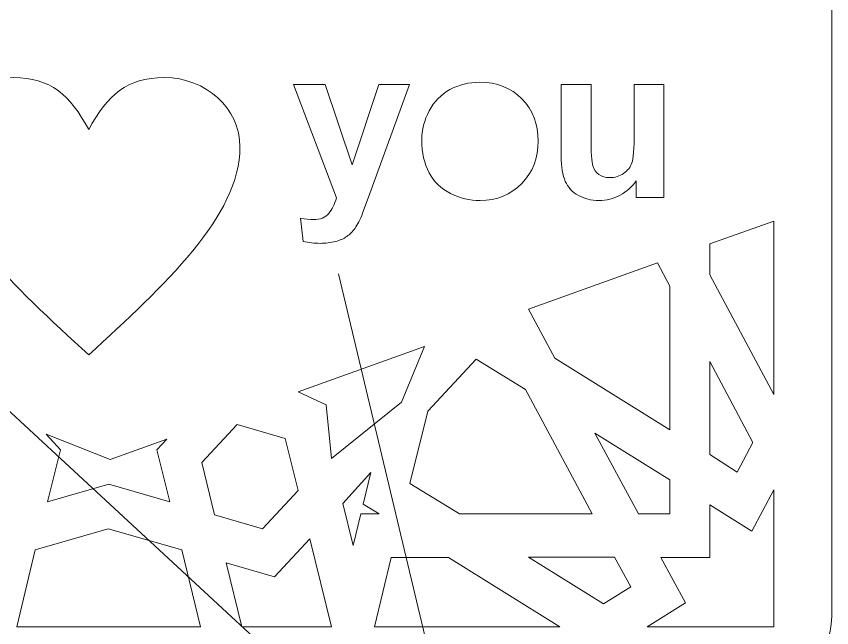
# Model space of a CAD drawing. Header units: centimetres. Extents: x -12.3 to 38.8, y -41.7 to 12.7.
# Drawn here: x 15.21 to 23.02, y -9.37 to -3.52 of the extents above; entities that cross this region are included whole.
import ezdxf

# ---------------------------------------------------------------- set-up
doc = ezdxf.new("R2010")
doc.units = ezdxf.units.CM
doc.header["$MEASUREMENT"] = 0
doc.layers.add('layer 1', color=7, linetype='Continuous')

msp = doc.modelspace()

# ---------------------------------------------------------------- linework, layer by layer
at = {"layer": 'layer 1', "color": 19, "lineweight": 20}
for points, knots in [([(8.70911, 11.04503), (8.70911, 11.04503), (22.32118, 11.04503), (22.32118, 11.04503), (22.32118, 11.04503), (22.70286, 11.04503), (23.01514, 10.73275), (23.01514, 10.35107), (23.01514, 10.35107), (23.01514, 10.35107), (23.01514, -9.26101), (23.01514, -9.26101), (23.01514, -9.26101), (23.01514, -9.64269), (22.70286, -9.95497), (22.32118, -9.95497), (22.32118, -9.95497), (22.32118, -9.95497), (8.70911, -9.95497), (8.70911, -9.95497), (8.70911, -9.95497), (8.32743, -9.95497), (8.01515, -9.64269), (8.01515, -9.26101), (8.01515, -9.26101), (8.01515, -9.26101), (8.01515, 10.35107), (8.01515, 10.35107), (8.01515, 10.35107), (8.01515, 10.73275), (8.32743, 11.04503), (8.70911, 11.04503)], [0, 0, 0, 0, 0.1111111, 0.1111111, 0.1111111, 0.1111111, 0.2222222, 0.2222222, 0.2222222, 0.2222222, 0.3333333, 0.3333333, 0.3333333, 0.3333333, 0.4444444, 0.4444444, 0.4444444, 0.4444444, 0.5555556, 0.5555556, 0.5555556, 0.5555556, 0.6666667, 0.6666667, 0.6666667, 0.6666667, 0.7777778, 0.7777778, 0.7777778, 0.7777778, 1, 1, 1, 1]), ([(22.46077, -5.47823), (22.46077, -5.47823), (22.46077, -7.13592), (22.46077, -7.13592), (22.46077, -7.13592), (22.46077, -7.13592), (21.85021, -5.99306), (21.85021, -5.99306), (21.85021, -5.99306), (21.85021, -5.99306), (21.85021, -5.69734), (21.85021, -5.69734), (21.85021, -5.69734), (21.85021, -5.69734), (22.46077, -5.47823), (22.46077, -5.47823)], [0, 0, 0, 0, 0.2, 0.2, 0.2, 0.2, 0.4, 0.4, 0.4, 0.4, 0.6, 0.6, 0.6, 0.6, 1, 1, 1, 1]), ([(21.34674, -5.87803), (21.34674, -5.87803), (21.46683, -6.10045), (21.46683, -6.10045), (21.46683, -6.10045), (21.46683, -6.10045), (21.46683, -7.47342), (21.46683, -7.47342), (21.46683, -7.47342), (21.46683, -7.47342), (20.36638, -6.79077), (20.36638, -6.79077), (20.36638, -6.79077), (20.36638, -6.79077), (20.11428, -6.32032), (20.11428, -6.32032), (20.11428, -6.32032), (20.11428, -6.32032), (21.34674, -5.87803), (21.34674, -5.87803)], [0, 0, 0, 0, 0.1666667, 0.1666667, 0.1666667, 0.1666667, 0.3333333, 0.3333333, 0.3333333, 0.3333333, 0.5, 0.5, 0.5, 0.5, 0.6666667, 0.6666667, 0.6666667, 0.6666667, 1, 1, 1, 1]), ([(18.89739, -7.20895), (18.89739, -7.20895), (19.11985, -6.67719), (19.11985, -6.67719), (19.11985, -6.67719), (19.11985, -6.67719), (17.9099, -7.1114), (17.9099, -7.1114), (17.9099, -7.1114), (17.9099, -7.1114), (18.17886, -7.23585), (18.17886, -7.23585), (18.17886, -7.23585), (18.17886, -7.23585), (18.22702, -7.7474), (18.22702, -7.7474), (18.22702, -7.7474), (18.22702, -7.7474), (18.89739, -7.20895), (18.89739, -7.20895)], [0, 0, 0, 0, 0.1666667, 0.1666667, 0.1666667, 0.1666667, 0.3333333, 0.3333333, 0.3333333, 0.3333333, 0.5, 0.5, 0.5, 0.5, 0.6666667, 0.6666667, 0.6666667, 0.6666667, 1, 1, 1, 1]), ([(19.1488, -7.297), (19.1488, -7.297), (19.61382, -6.79843), (19.61382, -6.79843), (19.61382, -6.79843), (19.61382, -6.79843), (20.08595, -7.08991), (20.08595, -7.08991), (20.08595, -7.08991), (20.08595, -7.08991), (20.72136, -8.2788), (20.72136, -8.2788), (20.72136, -8.2788), (20.72136, -8.2788), (19.45408, -8.2788), (19.45408, -8.2788), (19.45408, -8.2788), (19.45408, -8.2788), (18.97841, -7.98733), (18.97841, -7.98733), (18.97841, -7.98733), (18.97841, -7.98733), (19.1488, -7.297), (19.1488, -7.297)], [0, 0, 0, 0, 0.1428571, 0.1428571, 0.1428571, 0.1428571, 0.2857143, 0.2857143, 0.2857143, 0.2857143, 0.4285714, 0.4285714, 0.4285714, 0.4285714, 0.5714286, 0.5714286, 0.5714286, 0.5714286, 0.7142857, 0.7142857, 0.7142857, 0.7142857, 1, 1, 1, 1]), ([(21.85021, -7.7112), (21.85021, -7.7112), (21.85021, -6.82146), (21.85021, -6.82146), (21.85021, -6.82146), (21.85021, -6.82146), (22.262, -7.59615), (22.262, -7.59615), (22.262, -7.59615), (22.262, -7.59615), (22.10936, -7.87995), (22.10936, -7.87995), (22.10936, -7.87995), (22.10936, -7.87995), (21.85022, -7.71119), (21.85022, -7.71119), (21.85022, -7.71119), (21.85022, -7.71119), (21.85021, -7.7112), (21.85021, -7.7112)], [0, 0, 0, 0, 0.1666667, 0.1666667, 0.1666667, 0.1666667, 0.3333333, 0.3333333, 0.3333333, 0.3333333, 0.5, 0.5, 0.5, 0.5, 0.6666667, 0.6666667, 0.6666667, 0.6666667, 1, 1, 1, 1]), ([(17.10766, -8.28646), (17.10766, -8.28646), (16.98696, -7.78789), (16.98696, -7.78789), (16.98696, -7.78789), (16.98696, -7.78789), (17.32419, -7.42356), (17.32419, -7.42356), (17.32419, -7.42356), (17.32419, -7.42356), (17.78567, -7.55778), (17.78567, -7.55778), (17.78567, -7.55778), (17.78567, -7.55778), (17.9099, -8.05635), (17.9099, -8.05635), (17.9099, -8.05635), (17.9099, -8.05635), (17.56912, -8.42068), (17.56912, -8.42068), (17.56912, -8.42068), (17.56912, -8.42068), (17.10766, -8.28645), (17.10766, -8.28645), (17.10766, -8.28645), (17.10766, -8.28645), (17.10766, -8.28646), (17.10766, -8.28646)], [0, 0, 0, 0, 0.125, 0.125, 0.125, 0.125, 0.25, 0.25, 0.25, 0.25, 0.375, 0.375, 0.375, 0.375, 0.5, 0.5, 0.5, 0.5, 0.625, 0.625, 0.625, 0.625, 0.75, 0.75, 0.75, 0.75, 1, 1, 1, 1]), ([(15.51023, -8.16375), (15.51023, -8.16375), (16.09595, -7.995), (16.09595, -7.995), (16.09595, -7.995), (16.09595, -7.995), (16.68166, -8.16375), (16.68166, -8.16375), (16.68166, -8.16375), (16.68166, -8.16375), (16.55743, -7.66518), (16.55743, -7.66518), (16.55743, -7.66518), (16.55743, -7.66518), (16.65225, -7.56274), (16.65225, -7.56274), (16.65225, -7.56274), (16.65225, -7.56274), (16.1108, -7.75705), (16.1108, -7.75705), (16.1108, -7.75705), (16.1108, -7.75705), (15.49915, -7.51587), (15.49915, -7.51587), (15.49915, -7.51587), (15.49915, -7.51587), (15.63447, -7.66518), (15.63447, -7.66518), (15.63447, -7.66518), (15.63447, -7.66518), (15.51023, -8.16375), (15.51023, -8.16375), (15.51023, -8.16375), (15.51023, -8.16375), (15.51023, -8.16375), (15.51023, -8.16375)], [0, 0, 0, 0, 0.1, 0.1, 0.1, 0.1, 0.2, 0.2, 0.2, 0.2, 0.3, 0.3, 0.3, 0.3, 0.4, 0.4, 0.4, 0.4, 0.5, 0.5, 0.5, 0.5, 0.6, 0.6, 0.6, 0.6, 0.7, 0.7, 0.7, 0.7, 0.8, 0.8, 0.8, 0.8, 1, 1, 1, 1]), ([(21.16509, -8.2788), (21.16509, -8.2788), (20.74977, -7.50794), (20.74977, -7.50794), (20.74977, -7.50794), (20.74977, -7.50794), (21.46683, -7.95282), (21.46683, -7.95282), (21.46683, -7.95282), (21.46683, -7.95282), (21.46683, -8.27881), (21.46683, -8.27881), (21.46683, -8.27881), (21.46683, -8.27881), (21.16509, -8.27879), (21.16509, -8.27879), (21.16509, -8.27879), (21.16509, -8.27879), (21.16509, -8.2788), (21.16509, -8.2788)], [0, 0, 0, 0, 0.1666667, 0.1666667, 0.1666667, 0.1666667, 0.3333333, 0.3333333, 0.3333333, 0.3333333, 0.5, 0.5, 0.5, 0.5, 0.6666667, 0.6666667, 0.6666667, 0.6666667, 1, 1, 1, 1]), ([(18.43529, -8.58177), (18.43529, -8.58177), (18.3359, -8.17908), (18.3359, -8.17908), (18.3359, -8.17908), (18.3359, -8.17908), (18.60568, -7.88378), (18.60568, -7.88378), (18.60568, -7.88378), (18.60568, -7.88378), (18.53113, -8.18675), (18.53113, -8.18675), (18.53113, -8.18675), (18.53113, -8.18675), (18.68377, -8.2788), (18.68377, -8.2788), (18.68377, -8.2788), (18.68377, -8.2788), (18.50983, -8.2788), (18.50983, -8.2788), (18.50983, -8.2788), (18.50983, -8.2788), (18.43529, -8.58177), (18.43529, -8.58177)], [0, 0, 0, 0, 0.1428571, 0.1428571, 0.1428571, 0.1428571, 0.2857143, 0.2857143, 0.2857143, 0.2857143, 0.4285714, 0.4285714, 0.4285714, 0.4285714, 0.5714286, 0.5714286, 0.5714286, 0.5714286, 0.7142857, 0.7142857, 0.7142857, 0.7142857, 1, 1, 1, 1]), ([(21.61592, -9.13021), (21.61592, -9.13021), (21.38162, -8.69683), (21.38162, -8.69683), (21.38162, -8.69683), (21.38162, -8.69683), (21.85021, -8.69683), (21.85021, -8.69683), (21.85021, -8.69683), (21.85021, -8.69683), (21.85021, -8.1906), (21.85021, -8.1906), (21.85021, -8.1906), (21.85021, -8.1906), (22.25135, -8.44372), (22.25135, -8.44372), (22.25135, -8.44372), (22.25135, -8.44372), (22.46077, -8.04871), (22.46077, -8.04871), (22.46077, -8.04871), (22.46077, -8.04871), (22.46077, -9.36031), (22.46077, -9.36031), (22.46077, -9.36031), (22.46077, -9.36031), (21.25029, -9.36031), (21.25029, -9.36031), (21.25029, -9.36031), (21.25029, -9.36031), (21.61592, -9.13021), (21.61592, -9.13021)], [0, 0, 0, 0, 0.1111111, 0.1111111, 0.1111111, 0.1111111, 0.2222222, 0.2222222, 0.2222222, 0.2222222, 0.3333333, 0.3333333, 0.3333333, 0.3333333, 0.4444444, 0.4444444, 0.4444444, 0.4444444, 0.5555556, 0.5555556, 0.5555556, 0.5555556, 0.6666667, 0.6666667, 0.6666667, 0.6666667, 0.7777778, 0.7777778, 0.7777778, 0.7777778, 1, 1, 1, 1]), ([(16.97631, -9.36031), (16.97631, -9.36031), (15.21561, -9.36031), (15.21561, -9.36031), (15.21561, -9.36031), (15.21561, -9.36031), (15.3931, -8.62396), (15.3931, -8.62396), (15.3931, -8.62396), (15.3931, -8.62396), (16.09242, -8.4207), (16.09242, -8.4207), (16.09242, -8.4207), (16.09242, -8.4207), (16.79529, -8.62396), (16.79529, -8.62396), (16.79529, -8.62396), (16.79529, -8.62396), (16.97632, -9.36031), (16.97632, -9.36031), (16.97632, -9.36031), (16.97632, -9.36031), (16.97631, -9.36031), (16.97631, -9.36031)], [0, 0, 0, 0, 0.1428571, 0.1428571, 0.1428571, 0.1428571, 0.2857143, 0.2857143, 0.2857143, 0.2857143, 0.4285714, 0.4285714, 0.4285714, 0.4285714, 0.5714286, 0.5714286, 0.5714286, 0.5714286, 0.7142857, 0.7142857, 0.7142857, 0.7142857, 1, 1, 1, 1]), ([(18.2294, -9.36031), (18.2294, -9.36031), (17.37034, -9.36031), (17.37034, -9.36031), (17.37034, -9.36031), (17.37034, -9.36031), (17.22125, -8.7467), (17.22125, -8.7467), (17.22125, -8.7467), (17.22125, -8.7467), (17.68273, -8.88093), (17.68273, -8.88093), (17.68273, -8.88093), (17.68273, -8.88093), (18.01996, -8.51659), (18.01996, -8.51659), (18.01996, -8.51659), (18.01996, -8.51659), (18.2294, -9.36032), (18.2294, -9.36032), (18.2294, -9.36032), (18.2294, -9.36032), (18.2294, -9.36031), (18.2294, -9.36031)], [0, 0, 0, 0, 0.1428571, 0.1428571, 0.1428571, 0.1428571, 0.2857143, 0.2857143, 0.2857143, 0.2857143, 0.4285714, 0.4285714, 0.4285714, 0.4285714, 0.5714286, 0.5714286, 0.5714286, 0.5714286, 0.7142857, 0.7142857, 0.7142857, 0.7142857, 1, 1, 1, 1]), ([(20.41254, -9.36031), (20.41254, -9.36031), (18.64118, -9.36031), (18.64118, -9.36031), (18.64118, -9.36031), (18.64118, -9.36031), (18.80092, -8.69683), (18.80092, -8.69683), (18.80092, -8.69683), (18.80092, -8.69683), (19.34759, -8.69683), (19.34759, -8.69683), (19.34759, -8.69683), (19.34759, -8.69683), (20.41254, -9.36031), (20.41254, -9.36031)], [0, 0, 0, 0, 0.2, 0.2, 0.2, 0.2, 0.4, 0.4, 0.4, 0.4, 0.6, 0.6, 0.6, 0.6, 1, 1, 1, 1]), ([(21.09411, -8.97679), (21.09411, -8.97679), (20.93792, -8.69299), (20.93792, -8.69299), (20.93792, -8.69299), (20.93792, -8.69299), (20.11436, -8.69299), (20.11436, -8.69299), (20.11436, -8.69299), (20.11436, -8.69299), (20.83142, -9.13788), (20.83142, -9.13788), (20.83142, -9.13788), (20.83142, -9.13788), (21.09411, -8.9768), (21.09411, -8.9768), (21.09411, -8.9768), (21.09411, -8.9768), (21.09411, -8.97679), (21.09411, -8.97679)], [0, 0, 0, 0, 0.1666667, 0.1666667, 0.1666667, 0.1666667, 0.3333333, 0.3333333, 0.3333333, 0.3333333, 0.5, 0.5, 0.5, 0.5, 0.6666667, 0.6666667, 0.6666667, 0.6666667, 1, 1, 1, 1])]:
    msp.add_open_spline(points, degree=3, knots=knots, dxfattribs=at)
at = {"layer": 'layer 1', "color": 242, "lineweight": 9}
for points, knots in [([(15.90542, -4.60353), (16.08629, -4.27192), (16.26716, -4.10613), (16.62894, -4.10613), (16.62894, -4.10613), (17.0283, -4.10613), (17.35243, -4.40325), (17.35243, -4.76933), (17.35243, -4.76933), (17.35243, -5.43254), (16.62894, -6.09577), (15.90542, -6.75897), (15.90542, -6.75897), (15.18192, -6.09577), (14.45843, -5.43254), (14.45843, -4.76933), (14.45843, -4.76933), (14.45843, -4.40325), (14.78256, -4.10613), (15.18192, -4.10613), (15.18192, -4.10613), (15.54368, -4.10613), (15.72456, -4.27192), (15.90542, -4.60353)], [0, 0, 0, 0, 0.1428571, 0.1428571, 0.1428571, 0.1428571, 0.2857143, 0.2857143, 0.2857143, 0.2857143, 0.4285714, 0.4285714, 0.4285714, 0.4285714, 0.5714286, 0.5714286, 0.5714286, 0.5714286, 0.7142857, 0.7142857, 0.7142857, 0.7142857, 1, 1, 1, 1]), ([(17.86376, -4.17342), (17.86376, -4.17342), (18.16778, -4.17342), (18.16778, -4.17342), (18.16778, -4.17342), (18.16778, -4.17342), (18.42704, -4.94007), (18.42704, -4.94007), (18.42704, -4.94007), (18.42704, -4.94007), (18.68004, -4.17342), (18.68004, -4.17342), (18.68004, -4.17342), (18.68004, -4.17342), (18.97574, -4.17342), (18.97574, -4.17342), (18.97574, -4.17342), (18.97574, -4.17342), (18.59467, -5.21355), (18.59467, -5.21355), (18.59467, -5.21355), (18.59467, -5.21355), (18.52594, -5.40132), (18.52594, -5.40132), (18.52594, -5.40132), (18.50268, -5.4649), (18.47662, -5.51201), (18.45376, -5.54535), (18.45376, -5.54535), (18.43117, -5.57828), (18.40473, -5.60527), (18.37533, -5.62586), (18.37533, -5.62586), (18.34575, -5.64656), (18.30936, -5.66261), (18.26599, -5.6741), (18.26599, -5.6741), (18.22297, -5.6855), (18.17403, -5.69145), (18.11954, -5.69145), (18.11954, -5.69145), (18.06471, -5.69145), (18.01056, -5.68555), (17.95746, -5.6741), (17.95746, -5.6741), (17.95746, -5.6741), (17.93247, -5.45129), (17.93247, -5.45129), (17.93247, -5.45129), (17.97724, -5.45997), (18.01785, -5.46448), (18.05395, -5.46448), (18.05395, -5.46448), (18.12058, -5.46448), (18.16987, -5.44503), (18.20179, -5.40582), (18.20179, -5.40582), (18.23371, -5.36661), (18.25837, -5.31664), (18.27536, -5.25624), (18.27536, -5.25624), (18.27536, -5.25624), (17.86376, -4.17342), (17.86376, -4.17342)], [0, 0, 0, 0, 0.0588235, 0.0588235, 0.0588235, 0.0588235, 0.1176471, 0.1176471, 0.1176471, 0.1176471, 0.1764706, 0.1764706, 0.1764706, 0.1764706, 0.2352941, 0.2352941, 0.2352941, 0.2352941, 0.2941176, 0.2941176, 0.2941176, 0.2941176, 0.3529412, 0.3529412, 0.3529412, 0.3529412, 0.4117647, 0.4117647, 0.4117647, 0.4117647, 0.4705882, 0.4705882, 0.4705882, 0.4705882, 0.5294118, 0.5294118, 0.5294118, 0.5294118, 0.5882353, 0.5882353, 0.5882353, 0.5882353, 0.6470588, 0.6470588, 0.6470588, 0.6470588, 0.7058824, 0.7058824, 0.7058824, 0.7058824, 0.7647059, 0.7647059, 0.7647059, 0.7647059, 0.8235294, 0.8235294, 0.8235294, 0.8235294, 0.8823529, 0.8823529, 0.8823529, 0.8823529, 1, 1, 1, 1]), ([(19.0927, -4.7006), (19.0927, -4.60551), (19.11603, -4.51357), (19.1628, -4.42469), (19.1628, -4.42469), (19.20972, -4.33555), (19.27594, -4.26781), (19.36166, -4.22096), (19.36166, -4.22096), (19.44738, -4.17413), (19.54283, -4.15051), (19.64868, -4.15051), (19.64868, -4.15051), (19.81214, -4.15051), (19.94586, -4.20353), (20.05023, -4.30981), (20.05023, -4.30981), (20.15477, -4.41626), (20.20675, -4.55032), (20.20675, -4.71275), (20.20675, -4.71275), (20.20675, -4.87656), (20.15408, -5.01236), (20.04884, -5.11985), (20.04884, -5.11985), (19.94343, -5.22752), (19.81076, -5.28123), (19.65077, -5.28123), (19.65077, -5.28123), (19.55185, -5.28123), (19.45741, -5.25873), (19.36757, -5.2139), (19.36757, -5.2139), (19.27799, -5.16921), (19.20973, -5.10349), (19.1628, -5.01676), (19.1628, -5.01676), (19.11603, -4.93032), (19.0927, -4.82485), (19.0927, -4.7006)], [0, 0, 0, 0, 0.0909091, 0.0909091, 0.0909091, 0.0909091, 0.1818182, 0.1818182, 0.1818182, 0.1818182, 0.2727273, 0.2727273, 0.2727273, 0.2727273, 0.3636364, 0.3636364, 0.3636364, 0.3636364, 0.4545455, 0.4545455, 0.4545455, 0.4545455, 0.5454545, 0.5454545, 0.5454545, 0.5454545, 0.6363636, 0.6363636, 0.6363636, 0.6363636, 0.7272727, 0.7272727, 0.7272727, 0.7272727, 0.8181818, 0.8181818, 0.8181818, 0.8181818, 1, 1, 1, 1]), ([(21.14555, -5.25416), (21.14555, -5.25416), (21.14555, -5.09243), (21.14555, -5.09243), (21.14555, -5.09243), (21.10598, -5.15005), (21.05433, -5.19599), (20.99006, -5.23021), (20.99006, -5.23021), (20.92593, -5.26434), (20.85819, -5.28123), (20.78703, -5.28123), (20.78703, -5.28123), (20.71416, -5.28123), (20.64894, -5.26518), (20.59129, -5.23334), (20.59129, -5.23334), (20.53339, -5.20134), (20.49177, -5.15624), (20.46601, -5.09867), (20.46601, -5.09867), (20.44007, -5.04069), (20.42714, -4.96089), (20.42714, -4.85886), (20.42714, -4.85886), (20.42714, -4.85886), (20.42714, -4.17342), (20.42714, -4.17342), (20.42714, -4.17342), (20.42714, -4.17342), (20.71242, -4.17342), (20.71242, -4.17342), (20.71242, -4.17342), (20.71242, -4.17342), (20.71242, -4.67109), (20.71242, -4.67109), (20.71242, -4.67109), (20.71242, -4.82344), (20.71779, -4.91643), (20.72838, -4.95083), (20.72838, -4.95083), (20.73894, -4.98514), (20.75803, -5.01241), (20.78599, -5.03239), (20.78599, -5.03239), (20.81389, -5.05231), (20.84915, -5.06258), (20.8922, -5.06258), (20.8922, -5.06258), (20.94114, -5.06258), (20.98486, -5.04904), (21.02373, -5.02232), (21.02373, -5.02232), (21.06259, -4.99561), (21.08899, -4.96227), (21.1032, -4.92237), (21.1032, -4.92237), (21.11742, -4.88246), (21.12472, -4.78528), (21.12472, -4.63015), (21.12472, -4.63015), (21.12472, -4.63015), (21.12472, -4.17342), (21.12472, -4.17342), (21.12472, -4.17342), (21.12472, -4.17342), (21.41001, -4.17342), (21.41001, -4.17342), (21.41001, -4.17342), (21.41001, -4.17342), (21.41001, -5.25416), (21.41001, -5.25416), (21.41001, -5.25416), (21.41001, -5.25416), (21.14555, -5.25416), (21.14555, -5.25416)], [0, 0, 0, 0, 0.05, 0.05, 0.05, 0.05, 0.1, 0.1, 0.1, 0.1, 0.15, 0.15, 0.15, 0.15, 0.2, 0.2, 0.2, 0.2, 0.25, 0.25, 0.25, 0.25, 0.3, 0.3, 0.3, 0.3, 0.35, 0.35, 0.35, 0.35, 0.4, 0.4, 0.4, 0.4, 0.45, 0.45, 0.45, 0.45, 0.5, 0.5, 0.5, 0.5, 0.55, 0.55, 0.55, 0.55, 0.6, 0.6, 0.6, 0.6, 0.65, 0.65, 0.65, 0.65, 0.7, 0.7, 0.7, 0.7, 0.75, 0.75, 0.75, 0.75, 0.8, 0.8, 0.8, 0.8, 0.85, 0.85, 0.85, 0.85, 0.9, 0.9, 0.9, 0.9, 1, 1, 1, 1])]:
    msp.add_open_spline(points, degree=3, knots=knots, dxfattribs=at)
at = {"layer": 'layer 1', "color": 242, "lineweight": 20}
msp.add_open_spline([(13.26699, -5.5606), (13.26699, -5.5606), (19.59054, -11.4079), (19.59054, -11.4079), (19.59054, -11.4079), (19.59054, -11.4079), (18.29408, -5.98394), (18.29408, -5.98394)], degree=3, knots=[0, 0, 0, 0, 0.3333333, 0.3333333, 0.3333333, 0.3333333, 1, 1, 1, 1], dxfattribs=at)

doc.saveas('drawing.dxf')
